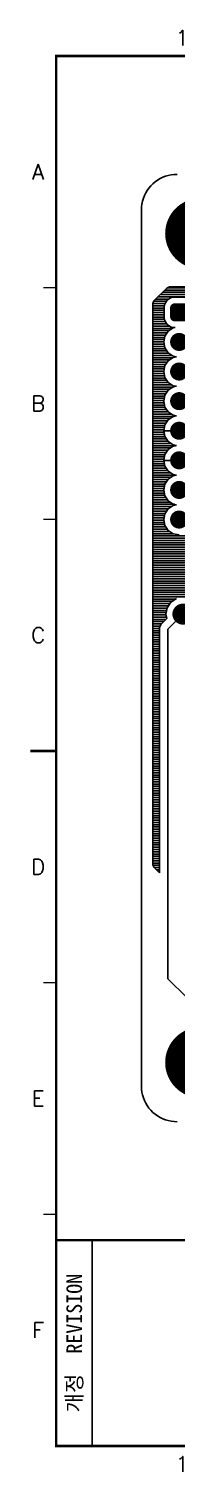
# Model space of a CAD drawing. Extents: x 295 to 953, y 10 to 290.
# Drawn here: x 486.7 to 515.2, y 9.8 to 290.2 of the extents above; entities that cross this region are included whole.
import ezdxf
from ezdxf.enums import TextEntityAlignment as Align

# ---------------------------------------------------------------- set-up
doc = ezdxf.new("R2010")
doc.units = 0
doc.header["$LTSCALE"] = 5
doc.header["$MEASUREMENT"] = 0
doc.linetypes.add('CENTER', pattern=[2, 1.25, -0.25, 0.25, -0.25])
doc.layers.get('0').update_dxf_attribs({"linetype": 'CONTINUOUS', "lineweight": 25})
doc.layers.add('2', color=2, linetype='CENTER', lineweight=13)
for name, color, linetype in [('DV-PEI-A6_TOP', 5, 'CONTINUOUS'), ('SHEET', 3, 'CONTINUOUS'), ('문자', 4, 'CONTINUOUS'), ('테두리', 3, 'CONTINUOUS')]:
    doc.layers.add(name, color=color, linetype=linetype)
doc.styles.add('MARK', font='ARLRDBD.TTF')
doc.styles.get("Standard").update_dxf_attribs({"font": 'simplex.shx'})
doc.styles.add('굴림체', font='')
doc.styles.get('굴림체').set_extended_font_data('GulimChe')

# ---------------------------------------------------------------- blocks, each defined once
blk = doc.blocks.new('B')
at = {"layer": '문자'}
blk.add_hatch(color=256, dxfattribs=at).paths.add_polyline_path([(13.79, 10), (15.31, 6), (16.84, 10)])
at = {"color": 4, "const_width": 0.6}
blk.add_lwpolyline([(48.46, 10.32, 1), (49.06, 10.32, 1)], format="xyb", close=True, dxfattribs=at)
at = {"layer": '문자'}
for p, q in [((10.73, 2), (7.68, 10)), ((7.68, 10), (10.09, 10)), ((11.94, 5.16), (10.09, 10)), ((10.73, 10), (13.15, 10)), ((13.79, 2), (10.73, 10)), ((14.99, 5.16), (13.15, 10)), ((13.79, 10), (16.84, 10)), ((15.31, 6), (13.79, 10)), ((16.84, 10), (15.31, 6)), ((11.94, 5.16), (10.73, 2)), ((14.99, 5.16), (13.79, 2))]:
    blk.add_line(p, q, dxfattribs=at)
at = {"layer": '문자', "style": 'MARK', "oblique": 15}
blk.add_text('WOOJIN', height=6.5, dxfattribs=at).set_placement((36.4, 6), align=Align.MIDDLE_CENTER)
blk = doc.blocks.new('C')
blk.add_line((15, 285), (15, 285))
at = {"layer": '2'}
for p, q in [((252.83, 53.35), (252.83, 44.65)), ((269.53, 49), (248.48, 49))]:
    blk.add_line(p, q, dxfattribs=at)
at = {"layer": 'SHEET'}
for p, q in [((393.14, 60.3), (392.07, 56.28)), ((22, 55), (22, 15)), ((227, 55), (227, 15)), ((247, 55), (247, 22)), ((271, 55), (271, 15)), ((271, 55), (271, 15)), ((333, 55), (333, 15)), ((247, 48), (227, 48)), ((405, 45), (333, 45)), ((333, 43), (247, 43)), ((287, 43), (287, 15)), ((311, 43), (311, 15)), ((333, 36), (247, 36)), ((311, 29), (247, 29)), ((405, 29), (333, 29)), ((396, 29), (396, 15)), ((311, 22), (227, 22))]:
    blk.add_line(p, q, dxfattribs=at)
at = {"layer": 'SHEET', "color": 4}
for p, q in [((258.53, 50.9), (268.03, 51.85)), ((258.53, 50.9), (258.53, 47.1)), ((268.03, 51.85), (268.03, 46.15)), ((258.53, 47.1), (268.03, 46.15))]:
    blk.add_line(p, q, dxfattribs=at)
at = {"layer": 'SHEET'}
for points in [[(333, 55), (380.19, 55), (380.19, 63.49), (333, 63.49)], [(380.19, 55), (405, 55), (405, 63.49), (380.19, 63.49)]]:
    blk.add_lwpolyline(points, close=True, dxfattribs=at)
at = {"layer": 'SHEET', "color": 4}
for radius in [2.85, 1.9]:
    blk.add_circle((252.83, 49), radius, dxfattribs=at)
at = {"layer": 'SHEET'}
blk.add_circle((265.7, 39.32), 3.32, dxfattribs=at)
at = {"layer": '테두리'}
blk.add_line((405, 285), (405, 15), dxfattribs=at)
for points, const_width in [([(210, 290), (210, 285)], 0.5), ([(63.75, 287.5), (63.75, 285)], 0.3), ([(112.5, 287.5), (112.5, 285)], 0.3), ([(161.25, 287.5), (161.25, 285)], 0.3), ([(258.75, 287.5), (258.75, 285)], 0.3), ([(307.5, 287.5), (307.5, 285)], 0.3), ([(356.25, 287.5), (356.25, 285)], 0.3), ([(15, 285), (15, 15), (405, 15), (405, 285), (15, 285)], 0.5), ([(12.5, 240), (15, 240)], 0.3), ([(407.5, 240), (405, 240)], 0.3), ([(12.5, 195), (15, 195)], 0.3), ([(407.5, 195), (405, 195)], 0.3), ([(10, 150), (15, 150)], 0.5), ([(410, 150), (405, 150)], 0.5), ([(12.5, 105), (15, 105)], 0.3), ([(407.5, 105), (405, 105)], 0.3), ([(12.5, 60), (15, 60)], 0.3), ([(407.5, 60), (405, 60)], 0.3), ([(15, 55), (405, 55)], 0.5), ([(63.75, 12.5), (63.75, 15)], 0.3), ([(112.5, 12.5), (112.5, 15)], 0.3), ([(161.25, 12.5), (161.25, 15)], 0.3), ([(210, 10), (210, 15)], 0.5), ([(258.75, 12.5), (258.75, 15)], 0.3), ([(307.5, 12.5), (307.5, 15)], 0.3), ([(356.25, 12.5), (356.25, 15)], 0.3)]:
    blk.add_lwpolyline(points, dxfattribs=dict(at, const_width=const_width))
blk.add_blockref('B', (271, 43))
at = {"layer": '문자'}
for s, p in [('1', (39.38, 288.5)), ('2', (88.12, 288.5)), ('3', (136.88, 288.5)), ('4', (185.62, 288.5)), ('5', (234.38, 288.5)), ('6', (283.12, 288.5)), ('7', (331.88, 288.5)), ('8', (380.62, 288.5)), ('A', (11.5, 262.5)), ('A', (408.5, 262.5)), ('B', (11.5, 217.5)), ('B', (408.5, 217.5)), ('C', (11.5, 172.5)), ('C', (408.5, 172.5)), ('D', (11.5, 127.5)), ('D', (408.5, 127.5)), ('E', (11.5, 82.5)), ('E', (408.5, 82.5)), ('F', (11.5, 37.5)), ('F', (408.5, 37.5)), ('1', (39.38, 11.5)), ('2', (88.12, 11.5)), ('3', (136.88, 11.5)), ('4', (185.62, 11.5)), ('5', (234.38, 11.5)), ('6', (283.12, 11.5)), ('7', (331.88, 11.5)), ('8', (380.62, 11.5))]:
    blk.add_text(s, height=3, dxfattribs=at).set_placement(p, align=Align.MIDDLE)
at = {"layer": '문자', "style": '굴림체'}
for s, height, p in [('SUB-TITLE', 2, (339.77, 61.98)), ('SHEET', 2, (384.24, 61.74)), ('설계 MEMO', 2.5, (237, 51.5)), ('작성일', 2, (279, 41)), ('승   인', 2, (322, 41)), ('DIM.IN mm', 2.85, (259, 39.5)), ('DATE', 2, (279, 38)), ('APPROVED', 2, (322, 38)), ('척도 SCALE', 2.5, (259, 32.5)), ('작  성', 2, (279, 34)), ('DRAWN', 2, (279, 31)), ('설  계', 2, (279, 27)), ('DESIGNED', 2, (279, 24)), ('검  토', 2, (279, 20)), ('CHECKED', 2, (279, 17))]:
    blk.add_text(s, height=height, dxfattribs=at).set_placement(p, align=Align.MIDDLE_CENTER)
blk.add_text('개정  REVISION', height=3, rotation=90, dxfattribs=at).set_placement((18.5, 35), align=Align.MIDDLE_CENTER)
for s, p in [('TITLE', (333.95, 42.05)), ('DWG.NO.', (333.95, 26.15))]:
    blk.add_text(s, height=2, dxfattribs=at).set_placement(p)
at = {"layer": '문자', "style": '굴림체', "width": 0.75}
blk.add_text('공차 적용기준 : WMS C 40201', height=2.85, dxfattribs=at).set_placement((249, 18.5), align=Align.MIDDLE_CENTER)

msp = doc.modelspace()

# ---------------------------------------------------------------- linework, layer by layer
msp.add_line((491.98, 15), (491.98, 15))
msp.add_line((491.98, 15), (491.98, 15))
for points, const_width in [([(516.52, 250.5, 1), (523.42, 250.5, 1)], 6.9), ([(514.9, 229.45, 1), (516.66, 229.45, 1)], 1.75), ([(514.9, 223.7, 1), (516.66, 223.7, 1)], 1.75), ([(514.9, 217.95, 1), (516.66, 217.95, 1)], 1.75), ([(514.9, 212.2, 1), (516.66, 212.2, 1)], 1.75), ([(514.9, 206.45, 1), (516.66, 206.45, 1)], 1.75), ([(514.9, 200.7, 1), (516.66, 200.7, 1)], 1.75), ([(514.9, 194.95, 1), (516.66, 194.95, 1)], 1.75), ([(515.49, 176.58, 1), (517.53, 176.58, 1)], 2.04), ([(516.52, 89.5, 1), (523.42, 89.5, 1)], 6.9)]:
    msp.add_lwpolyline(points, format="xyb", close=True, dxfattribs=dict(const_width=const_width))
for points in [[(514.03, 236.08), (514.04, 236.24), (517.53, 236.08), (517.51, 236.24)], [(514.03, 234.33), (514.03, 236.08), (517.53, 234.33), (517.53, 236.08)], [(514.04, 236.24), (514.05, 236.28), (517.51, 236.24), (517.51, 236.28)], [(514.05, 236.28), (514.1, 236.43), (517.51, 236.28), (517.45, 236.43)], [(514.1, 236.43), (514.12, 236.47), (517.45, 236.43), (517.44, 236.47)], [(514.12, 236.47), (514.2, 236.61), (517.44, 236.47), (517.35, 236.61)], [(514.2, 236.61), (514.23, 236.64), (517.35, 236.61), (517.33, 236.64)], [(514.23, 236.64), (514.34, 236.75), (517.33, 236.64), (517.21, 236.75)], [(514.34, 236.75), (514.38, 236.78), (517.21, 236.75), (517.18, 236.78)], [(514.38, 236.78), (514.51, 236.86), (517.18, 236.78), (517.04, 236.86)], [(514.51, 236.86), (514.56, 236.88), (517.04, 236.86), (517.01, 236.88)], [(514.56, 236.88), (514.7, 236.93), (517.01, 236.88), (516.84, 236.93)], [(514.7, 236.93), (514.78, 236.94), (516.84, 236.93), (516.82, 236.94)], [(514.78, 236.94), (514.9, 236.95), (516.82, 236.94), (516.66, 236.95)], [(514.05, 234.17), (514.03, 234.33), (517.52, 234.17), (517.53, 234.33)], [(514.05, 234.13), (514.05, 234.17), (517.51, 234.13), (517.52, 234.17)], [(514.11, 233.97), (514.05, 234.13), (517.46, 233.97), (517.51, 234.13)], [(514.12, 233.94), (514.11, 233.97), (517.44, 233.94), (517.46, 233.97)], [(514.21, 233.8), (514.12, 233.94), (517.36, 233.8), (517.44, 233.94)], [(514.23, 233.77), (514.21, 233.8), (517.33, 233.77), (517.36, 233.8)], [(514.35, 233.65), (514.23, 233.77), (517.22, 233.65), (517.33, 233.77)], [(514.38, 233.63), (514.35, 233.65), (517.18, 233.63), (517.22, 233.65)], [(514.52, 233.54), (514.38, 233.63), (517.05, 233.54), (517.18, 233.63)], [(514.55, 233.52), (514.52, 233.54), (517, 233.52), (517.05, 233.54)], [(514.72, 233.47), (514.55, 233.52), (516.86, 233.47), (517, 233.52)], [(514.74, 233.46), (514.72, 233.47), (516.78, 233.46), (516.86, 233.47)], [(514.9, 233.45), (514.74, 233.46), (516.66, 233.45), (516.78, 233.46)]]:
    msp.add_solid(points)
at = {"layer": 'DV-PEI-A6_TOP', "color": 7}
for p, q in [((511.14, 260.54), (511.6, 260.87)), ((511.6, 260.87), (512.09, 261.16)), ((512.09, 261.16), (512.6, 261.42)), ((512.6, 261.42), (513.13, 261.63)), ((513.13, 261.63), (513.68, 261.78)), ((513.68, 261.78), (514.24, 261.9)), ((514.24, 261.9), (514.8, 261.98)), ((514.8, 261.98), (515.38, 262)), ((509.06, 257.87), (509.31, 258.38)), ((509.31, 258.38), (509.6, 258.87)), ((509.6, 258.87), (509.93, 259.34)), ((509.93, 259.34), (510.3, 259.77)), ((510.3, 259.77), (510.7, 260.17)), ((510.7, 260.17), (511.14, 260.54)), ((508.48, 255.09), (508.5, 255.67)), ((508.5, 255.67), (508.57, 256.23)), ((508.57, 256.23), (508.69, 256.79)), ((508.69, 256.79), (508.85, 257.34)), ((508.85, 257.34), (509.06, 257.87)), ((508.48, 255.09), (508.48, 84.9)), ((513.37, 239.9), (510.88, 237.4)), ((512.12, 238.65), (531.83, 238.65)), ((512.56, 239.09), (532.1, 239.09)), ((513, 239.53), (532.58, 239.53)), ((513.89, 240.12), (513.37, 239.9)), ((513.54, 239.97), (549.09, 239.97)), ((525.7, 240.12), (513.89, 240.12)), ((510.88, 237.4), (510.66, 236.89)), ((510.66, 236.89), (510.67, 158.33)), ((510.66, 236.46), (512.89, 236.46)), ((510.66, 236.03), (512.86, 236.03)), ((510.67, 236.9), (512.99, 236.9)), ((510.85, 237.34), (513.29, 237.34)), ((511.25, 237.78), (513.76, 237.78)), ((511.68, 238.22), (531.75, 238.22)), ((512.86, 236.28), (512.98, 236.88)), ((512.86, 234.12), (512.86, 236.28)), ((512.98, 236.88), (513.43, 237.55)), ((513.43, 237.55), (514.1, 238.01)), ((514.1, 238.01), (514.7, 238.12)), ((514.7, 238.12), (516.85, 238.12)), ((510.66, 235.59), (512.86, 235.59)), ((510.66, 235.15), (512.86, 235.15)), ((510.66, 234.71), (512.86, 234.71)), ((510.66, 234.27), (512.86, 234.27)), ((510.66, 233.84), (512.91, 233.84)), ((510.66, 233.4), (513.06, 233.4)), ((510.66, 232.96), (513.36, 232.96)), ((512.98, 233.53), (512.86, 234.12)), ((513.43, 232.85), (512.98, 233.53)), ((514.1, 232.4), (513.43, 232.85)), ((510.66, 232.52), (513.93, 232.52)), ((510.66, 232.08), (514.45, 232.08)), ((510.66, 231.64), (513.79, 231.64)), ((510.66, 231.21), (513.43, 231.21)), ((510.66, 230.77), (513.14, 230.77)), ((510.66, 230.33), (512.97, 230.33)), ((512.8, 229.45), (513.03, 230.59)), ((513.03, 230.59), (513.67, 231.56)), ((513.67, 231.56), (514.64, 232.21)), ((514.7, 232.28), (514.1, 232.4)), ((514.64, 232.21), (515.03, 232.28)), ((515.03, 232.28), (514.7, 232.28)), ((510.66, 229.89), (512.89, 229.89)), ((510.66, 229.45), (512.8, 229.45)), ((510.66, 229.02), (512.89, 229.02)), ((510.66, 228.58), (512.98, 228.58)), ((510.66, 228.14), (513.15, 228.14)), ((510.66, 227.7), (513.44, 227.7)), ((510.66, 227.26), (513.8, 227.26)), ((513.03, 228.31), (512.8, 229.45)), ((513.67, 227.34), (513.03, 228.31)), ((514.64, 226.7), (513.67, 227.34)), ((510.66, 226.82), (514.45, 226.82)), ((510.66, 226.39), (514.54, 226.39)), ((510.66, 225.95), (513.88, 225.95)), ((510.66, 225.51), (513.47, 225.51)), ((510.66, 225.07), (513.18, 225.07)), ((510.66, 224.63), (512.98, 224.63)), ((512.8, 223.7), (513.03, 224.84)), ((513.03, 224.84), (513.67, 225.81)), ((513.67, 225.81), (514.64, 226.45)), ((515.26, 226.58), (514.64, 226.7)), ((514.64, 226.45), (515.26, 226.58)), ((510.66, 224.2), (512.89, 224.2)), ((510.66, 223.76), (512.81, 223.76)), ((510.66, 223.32), (512.88, 223.32)), ((510.66, 222.88), (512.96, 222.88)), ((510.66, 222.44), (513.1, 222.44)), ((510.66, 222.01), (513.4, 222.01)), ((513.03, 222.56), (512.8, 223.7)), ((513.67, 221.6), (513.03, 222.56)), ((514.64, 220.95), (513.67, 221.6)), ((510.66, 221.57), (513.72, 221.57)), ((510.66, 221.13), (514.37, 221.13)), ((510.66, 220.69), (514.61, 220.69)), ((510.66, 220.25), (513.96, 220.25)), ((510.66, 219.81), (513.51, 219.81)), ((510.66, 219.38), (513.22, 219.38)), ((510.66, 218.94), (512.99, 218.94)), ((512.8, 217.95), (513.03, 219.09)), ((513.03, 219.09), (513.67, 220.06)), ((513.67, 220.06), (514.64, 220.7)), ((515.26, 220.83), (514.64, 220.95)), ((514.64, 220.7), (515.26, 220.83)), ((510.66, 218.5), (512.91, 218.5)), ((510.66, 218.06), (512.82, 218.06)), ((510.66, 217.62), (512.86, 217.62)), ((510.66, 217.19), (512.95, 217.19)), ((510.66, 216.75), (513.07, 216.75)), ((510.66, 216.31), (513.36, 216.31)), ((513.03, 216.81), (512.8, 217.95)), ((513.67, 215.85), (513.03, 216.81)), ((510.66, 215.87), (513.66, 215.87)), ((510.66, 215.43), (514.3, 215.43)), ((510.66, 214.99), (514.83, 214.99)), ((510.66, 214.56), (514.04, 214.56)), ((510.66, 214.12), (513.54, 214.12)), ((510.66, 213.68), (513.25, 213.68)), ((510.66, 213.24), (513.01, 213.24)), ((512.8, 212.2), (513.03, 213.34)), ((513.03, 213.34), (513.67, 214.31)), ((514.64, 215.2), (513.67, 215.85)), ((513.67, 214.31), (514.64, 214.95)), ((515.26, 215.08), (514.64, 215.2)), ((514.64, 214.95), (515.26, 215.08)), ((510.66, 212.8), (512.92, 212.8)), ((510.66, 212.37), (512.83, 212.37)), ((510.66, 211.93), (512.85, 211.93)), ((510.66, 211.49), (512.94, 211.49)), ((510.66, 211.05), (513.03, 211.05)), ((510.66, 210.61), (513.33, 210.61)), ((514.74, 212.2), (512.8, 212.2)), ((513.03, 211.06), (512.8, 212.2)), ((513.67, 210.09), (513.03, 211.06)), ((510.66, 210.18), (513.62, 210.18)), ((510.66, 209.74), (514.21, 209.74)), ((510.66, 209.3), (515.1, 209.3)), ((510.66, 208.86), (514.12, 208.86)), ((510.66, 208.42), (513.58, 208.42)), ((510.66, 207.98), (513.29, 207.98)), ((512.8, 206.45), (513.03, 207.59)), ((513.03, 207.59), (513.67, 208.56)), ((514.64, 209.45), (513.67, 210.09)), ((513.67, 208.56), (514.64, 209.21)), ((515.26, 209.33), (514.64, 209.45)), ((514.64, 209.21), (515.26, 209.33)), ((510.66, 207.55), (513.02, 207.55)), ((510.66, 207.11), (512.93, 207.11)), ((510.66, 206.67), (512.84, 206.67)), ((510.66, 206.23), (512.84, 206.23)), ((510.66, 205.79), (512.93, 205.79)), ((510.66, 205.36), (513.02, 205.36)), ((510.66, 204.92), (513.29, 204.92)), ((514.74, 206.45), (512.8, 206.45)), ((513.03, 205.31), (512.8, 206.45)), ((513.67, 204.34), (513.03, 205.31)), ((510.66, 204.48), (513.58, 204.48)), ((510.66, 204.04), (514.13, 204.04)), ((510.66, 203.6), (515.14, 203.6)), ((510.66, 203.16), (514.2, 203.16)), ((510.66, 202.73), (513.61, 202.73)), ((510.66, 202.29), (513.32, 202.29)), ((513.03, 201.84), (513.67, 202.81)), ((514.64, 203.7), (513.67, 204.34)), ((513.67, 202.81), (514.64, 203.45)), ((515.26, 203.58), (514.64, 203.7)), ((514.64, 203.45), (515.26, 203.58)), ((510.66, 201.85), (513.03, 201.85)), ((510.66, 201.41), (512.94, 201.41)), ((510.66, 200.97), (512.85, 200.97)), ((510.66, 200.54), (512.83, 200.54)), ((510.66, 200.1), (512.92, 200.1)), ((510.66, 199.66), (513.01, 199.66)), ((510.66, 199.22), (513.26, 199.22)), ((512.8, 200.7), (513.03, 201.84)), ((513.03, 199.56), (512.8, 200.7)), ((513.67, 198.6), (513.03, 199.56)), ((510.66, 198.78), (513.55, 198.78)), ((510.66, 198.35), (514.05, 198.35)), ((510.66, 197.91), (514.87, 197.91)), ((510.66, 197.47), (514.28, 197.47)), ((510.66, 197.03), (513.65, 197.03)), ((510.66, 196.59), (513.36, 196.59)), ((513.03, 196.09), (513.67, 197.06)), ((514.64, 197.95), (513.67, 198.6)), ((513.67, 197.06), (514.64, 197.7)), ((515.26, 197.83), (514.64, 197.95)), ((514.64, 197.7), (515.26, 197.83)), ((510.66, 196.15), (513.06, 196.15)), ((510.66, 195.72), (512.95, 195.72)), ((510.66, 195.28), (512.86, 195.28)), ((510.66, 194.84), (512.82, 194.84)), ((510.66, 194.4), (512.91, 194.4)), ((510.66, 193.96), (512.99, 193.96)), ((512.8, 194.95), (513.03, 196.09)), ((513.03, 193.81), (512.8, 194.95)), ((513.67, 192.85), (513.03, 193.81)), ((510.66, 193.53), (513.22, 193.53)), ((510.66, 193.09), (513.51, 193.09)), ((510.66, 192.65), (513.97, 192.65)), ((510.66, 192.21), (514.63, 192.21)), ((510.66, 191.77), (525.75, 191.77)), ((510.66, 191.33), (585.14, 191.33)), ((510.66, 190.9), (585.14, 190.9)), ((514.64, 192.2), (513.67, 192.85)), ((515.78, 191.97), (514.64, 192.2)), ((510.66, 190.46), (528.16, 190.46)), ((510.66, 190.02), (527.63, 190.02)), ((510.66, 189.58), (527.34, 189.58)), ((510.66, 189.14), (527.22, 189.14)), ((510.66, 188.71), (527.17, 188.71)), ((510.66, 188.27), (527.17, 188.27)), ((510.66, 187.83), (527.17, 187.83)), ((510.66, 187.39), (527.17, 187.39)), ((510.66, 186.95), (527.17, 186.95)), ((510.66, 186.52), (527.17, 186.52)), ((510.66, 186.08), (527.17, 186.08)), ((510.66, 185.64), (527.17, 185.64)), ((510.66, 185.2), (527.25, 185.2)), ((510.66, 184.76), (522.12, 184.76)), ((510.66, 184.32), (520.99, 184.32)), ((510.66, 183.89), (520.51, 183.89)), ((510.66, 183.45), (520.22, 183.45)), ((510.66, 183.01), (520.09, 183.01)), ((510.66, 182.57), (520, 182.57)), ((510.66, 182.13), (520.03, 182.13)), ((510.66, 181.7), (520.11, 181.7)), ((510.66, 181.26), (520.32, 181.26)), ((510.66, 180.82), (520.61, 180.82)), ((510.66, 180.38), (521.2, 180.38)), ((510.66, 179.94), (603.56, 179.94)), ((514.19, 178.9), (515.25, 179.61)), ((510.66, 179.5), (515.1, 179.5)), ((510.66, 179.07), (514.44, 179.07)), ((510.66, 178.63), (514.01, 178.63)), ((510.66, 178.19), (513.72, 178.19)), ((510.66, 177.75), (513.47, 177.75)), ((510.66, 177.31), (513.38, 177.31)), ((510.66, 176.88), (513.29, 176.88)), ((513.23, 176.58), (513.48, 177.83)), ((513.48, 177.83), (514.19, 178.9)), ((510.66, 176.44), (513.26, 176.44)), ((510.66, 176), (513.35, 176)), ((510.66, 175.56), (513.22, 175.56)), ((510.66, 175.12), (512.78, 175.12)), ((510.66, 174.69), (512.34, 174.69)), ((510.66, 174.25), (512.09, 174.25)), ((511.98, 173.98), (512.22, 174.57)), ((511.98, 173.34), (511.98, 173.98)), ((512.22, 174.57), (512.68, 175.02)), ((512.68, 175.02), (513.4, 175.74)), ((513.4, 175.74), (513.23, 176.58)), ((513.59, 173.66), (516.51, 176.58)), ((510.66, 173.81), (511.98, 173.81)), ((510.66, 173.37), (511.98, 173.37)), ((510.66, 172.93), (511.98, 172.93)), ((510.66, 172.49), (511.98, 172.49)), ((510.66, 172.06), (511.98, 172.06)), ((510.66, 171.62), (511.98, 171.62)), ((510.66, 171.18), (511.98, 171.18)), ((511.98, 126.34), (511.98, 173.34)), ((513.59, 105.75), (513.59, 173.66)), ((510.66, 170.74), (511.98, 170.74)), ((510.66, 170.3), (511.98, 170.3)), ((510.66, 169.87), (511.98, 169.87)), ((510.66, 169.43), (511.98, 169.43)), ((510.66, 168.99), (511.98, 168.99)), ((510.66, 168.55), (511.98, 168.55)), ((510.66, 168.11), (511.98, 168.11)), ((510.66, 167.67), (511.98, 167.67)), ((510.66, 167.24), (511.98, 167.24)), ((510.66, 166.8), (511.98, 166.8)), ((510.66, 166.36), (511.98, 166.36)), ((510.66, 165.92), (511.98, 165.92)), ((510.66, 165.48), (511.98, 165.48)), ((510.66, 165.05), (511.98, 165.05)), ((510.66, 164.61), (511.98, 164.61)), ((510.66, 164.17), (511.98, 164.17)), ((510.66, 163.73), (511.98, 163.73)), ((510.66, 163.29), (511.98, 163.29)), ((510.66, 162.86), (511.98, 162.86)), ((510.66, 162.42), (511.98, 162.42)), ((510.66, 161.98), (511.98, 161.98)), ((510.66, 161.54), (511.98, 161.54)), ((510.66, 161.1), (511.98, 161.1)), ((510.66, 160.66), (511.98, 160.66)), ((510.66, 160.23), (511.98, 160.23)), ((510.66, 159.79), (511.98, 159.79)), ((510.66, 159.35), (511.98, 159.35)), ((510.66, 158.91), (511.98, 158.91)), ((510.66, 158.47), (511.98, 158.47)), ((510.67, 158.33), (510.66, 127.95)), ((510.66, 158.04), (511.98, 158.04)), ((510.66, 157.6), (511.98, 157.6)), ((510.66, 157.16), (511.98, 157.16)), ((510.66, 156.72), (511.98, 156.72)), ((510.66, 156.28), (511.98, 156.28)), ((510.66, 155.84), (511.98, 155.84)), ((510.66, 155.41), (511.98, 155.41)), ((510.66, 154.97), (511.98, 154.97)), ((510.66, 154.53), (511.98, 154.53)), ((510.66, 154.09), (511.98, 154.09)), ((510.66, 153.65), (511.98, 153.65)), ((510.66, 153.22), (511.98, 153.22)), ((510.66, 152.78), (511.98, 152.78)), ((510.66, 152.34), (511.98, 152.34)), ((510.66, 151.9), (511.98, 151.9)), ((510.66, 151.46), (511.98, 151.46)), ((510.66, 151.02), (511.98, 151.02)), ((510.66, 150.59), (511.98, 150.59)), ((510.66, 150.15), (511.98, 150.15)), ((510.66, 149.71), (511.98, 149.71)), ((510.66, 149.27), (511.98, 149.27)), ((510.66, 148.83), (511.98, 148.83)), ((510.66, 148.4), (511.98, 148.4)), ((510.66, 147.96), (511.98, 147.96)), ((510.66, 147.52), (511.98, 147.52)), ((510.66, 147.08), (511.98, 147.08)), ((510.66, 146.64), (511.98, 146.64)), ((510.66, 146.21), (511.98, 146.21)), ((510.66, 145.77), (511.98, 145.77)), ((510.66, 145.33), (511.98, 145.33)), ((510.66, 144.89), (511.98, 144.89)), ((510.66, 144.45), (511.98, 144.45)), ((510.66, 144.01), (511.98, 144.01)), ((510.66, 143.58), (511.98, 143.58)), ((510.66, 143.14), (511.98, 143.14)), ((510.66, 142.7), (511.98, 142.7)), ((510.66, 142.26), (511.98, 142.26)), ((510.66, 141.82), (511.98, 141.82)), ((510.66, 141.39), (511.98, 141.39)), ((510.66, 140.95), (511.98, 140.95)), ((510.66, 140.51), (511.98, 140.51)), ((510.66, 140.07), (511.98, 140.07)), ((510.66, 139.63), (511.98, 139.63)), ((510.66, 139.19), (511.98, 139.19)), ((510.66, 138.76), (511.98, 138.76)), ((510.66, 138.32), (511.98, 138.32)), ((510.66, 137.88), (511.98, 137.88)), ((510.66, 137.44), (511.98, 137.44)), ((510.66, 137), (511.98, 137)), ((510.66, 136.57), (511.98, 136.57)), ((510.66, 136.13), (511.98, 136.13)), ((510.66, 135.69), (511.98, 135.69)), ((510.66, 135.25), (511.98, 135.25)), ((510.66, 134.81), (511.98, 134.81)), ((510.66, 134.38), (511.98, 134.38)), ((510.66, 133.94), (511.98, 133.94)), ((510.66, 133.5), (511.98, 133.5)), ((510.66, 133.06), (511.98, 133.06)), ((510.66, 132.62), (511.98, 132.62)), ((510.66, 132.18), (511.98, 132.18)), ((510.66, 131.75), (511.98, 131.75)), ((510.66, 131.31), (511.98, 131.31)), ((510.66, 130.87), (511.98, 130.87)), ((510.66, 130.43), (511.98, 130.43)), ((510.66, 129.99), (511.98, 129.99)), ((510.66, 129.56), (511.98, 129.56)), ((510.66, 129.12), (511.98, 129.12)), ((510.66, 128.68), (511.98, 128.68)), ((510.66, 128.24), (511.98, 128.24)), ((510.66, 127.95), (510.88, 127.44)), ((510.73, 127.8), (511.98, 127.8)), ((510.88, 127.44), (511.98, 126.34)), ((510.95, 127.36), (511.98, 127.36)), ((511.39, 126.93), (511.98, 126.93)), ((511.83, 126.49), (511.98, 126.49)), ((517.24, 102.1), (513.59, 105.75)), ((508.5, 84.33), (508.48, 84.9)), ((508.57, 83.76), (508.5, 84.33)), ((508.69, 83.21), (508.57, 83.76)), ((508.85, 82.66), (508.69, 83.21)), ((509.06, 82.12), (508.85, 82.66)), ((509.31, 81.61), (509.06, 82.12)), ((509.6, 81.13), (509.31, 81.61)), ((509.93, 80.66), (509.6, 81.13)), ((510.3, 80.23), (509.93, 80.66)), ((510.7, 79.82), (510.3, 80.23)), ((511.14, 79.45), (510.7, 79.82)), ((511.6, 79.12), (511.14, 79.45)), ((512.09, 78.83), (511.6, 79.12)), ((512.6, 78.58), (512.09, 78.83)), ((513.13, 78.37), (512.6, 78.58)), ((513.68, 78.21), (513.13, 78.37)), ((514.24, 78.09), (513.68, 78.21)), ((514.8, 78.02), (514.24, 78.09)), ((515.38, 78), (514.8, 78.02))]:
    msp.add_line(p, q, dxfattribs=at)

# ---------------------------------------------------------------- block references
msp.add_blockref('C', (476.98, 0))

doc.saveas('drawing.dxf')
